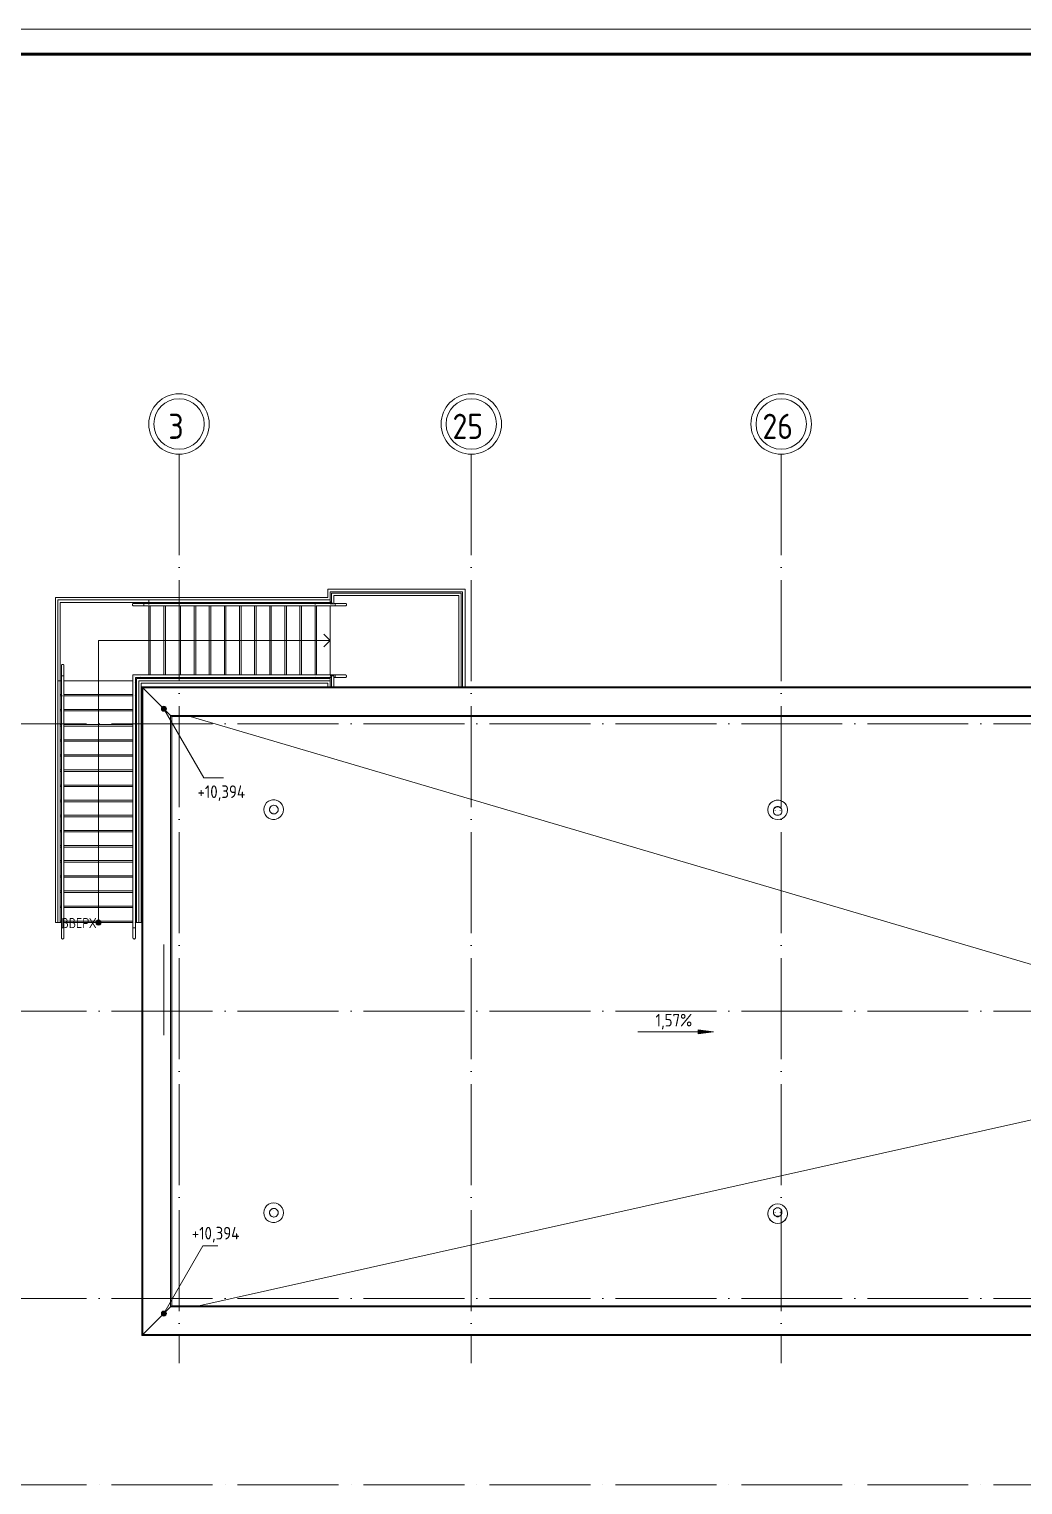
# Model space of a CAD drawing. Header units: millimetres. Extents: x -259793 to 503324, y -44556 to 93494.
# Drawn here: x 410380 to 430102, y 16011 to 44897 of the extents above; entities that cross this region are included whole.
import ezdxf

# ---------------------------------------------------------------- set-up
doc = ezdxf.new("R2010")
doc.units = ezdxf.units.MM
doc.linetypes.add('ADSK_Линия сетки', pattern=[25, 20, -2.5, 0, -2.5])
for name, color, linetype, lineweight in [('RC-Линии_связи-Адресные', 5, 'Continuous', 30), ('Крыша', 7, 'Continuous', 9), ('Лестницы', 252, 'Continuous', 9), ('Линии', 7, 'Continuous', 9), ('Оборудование', 8, 'Continuous', 18), ('Ограждение', 252, 'Continuous', 9), ('Оси', 252, 'Continuous', 9), ('Отметки', 7, 'Continuous', 9), ('ОФ_рамка', 8, 'Continuous', 60), ('Размеры', 7, 'Continuous', 9), ('Стрелки вверх', 7, 'Continuous', 18), ('Траектории лестницы', 7, 'Continuous', 18)]:
    doc.layers.add(name, color=color, linetype=linetype, lineweight=lineweight)
doc.styles.add('GOST Common', font='', dxfattribs={"width": 0.9, "height": 500})
doc.styles.add('GOST Common_1', font='', dxfattribs={"height": 250})
doc.styles.add('GOST Common_2', font='', dxfattribs={"width": 0.9, "height": 250})
doc.styles.get('GOST Common').set_extended_font_data('GOST type B')
doc.styles.get('GOST Common_1').set_extended_font_data('GOST type B')
doc.styles.get('GOST Common_2').set_extended_font_data('GOST type B')

# ---------------------------------------------------------------- blocks, each defined once
blk = doc.blocks.new('А0')
at = {"layer": 'ОФ_рамка', "color": 0, "linetype": 'Continuous', "lineweight": 5, "ltscale": 100}
blk.add_lwpolyline([(341068, -309617), (222168, -309617)], dxfattribs=at)
at = {"layer": 'ОФ_рамка', "color": 0, "linetype": 'Continuous', "ltscale": 100}
blk.add_lwpolyline([(340568, -310117), (224168, -310117)], dxfattribs=at)
blk = doc.blocks.new('Кровля Жив')
at = {"layer": 'Отметки', "true_color": 0x636466}
h = blk.add_hatch(color=251, dxfattribs=at)
edge = h.paths.add_edge_path()
edge.add_arc((-61638, 48038), 50, 0, 360)
h = blk.add_hatch(color=251, dxfattribs=at)
edge = h.paths.add_edge_path()
edge.add_arc((-61638, 36038), 50, 0, 360)
at = {"layer": 'Размеры', "true_color": 0x636466}
blk.add_hatch(color=251, dxfattribs=at).paths.add_polyline_path([(-50734, 41629), (-51034, 41668), (-51034, 41589)])
at = {"layer": 'Стрелки вверх', "true_color": 0x636466}
h = blk.add_hatch(color=251, dxfattribs=at)
edge = h.paths.add_edge_path()
edge.add_arc((-62938, 43795), 50, 0, 360)
blk.add_hatch(color=251, dxfattribs=at).paths.add_polyline_path([(-62938, 43745), (-62911, 43753), (-62893, 43774), (-62889, 43802), (-62900, 43828), (-62924, 43843), (-62952, 43843), (-62976, 43828), (-62988, 43802), (-62984, 43774), (-62965, 43753)])
at = {"layer": 'Крыша', "color": 251, "true_color": 0x636466}
for p, q in [((-38628, 41258), (-61115, 47884)), ((-60947, 36192), (-38631, 41170)), ((-60947, 36192), (-60947, 36192))]:
    blk.add_line(p, q, dxfattribs=at)
at = {"layer": 'Лестницы', "color": 251, "true_color": 0x636466}
for p, q in [((-58388, 50410), (-58388, 50245)), ((-55663, 50410), (-58388, 50410)), ((-58338, 50360), (-58338, 50200)), ((-55713, 50360), (-58338, 50360)), ((-55713, 48476), (-55713, 50360)), ((-55663, 48476), (-55663, 50410)), ((-63788, 50245), (-63788, 48618)), ((-61916, 50245), (-63788, 50245)), ((-61938, 50150), (-61938, 50130)), ((-61938, 50080), (-61938, 48710)), ((-61916, 50245), (-58388, 50245)), ((-61908, 50150), (-61908, 50130)), ((-61908, 50080), (-61908, 48710)), ((-61638, 50150), (-61638, 50130)), ((-61638, 50080), (-61638, 48710)), ((-61608, 50150), (-61608, 50130)), ((-61608, 50080), (-61608, 48710)), ((-61338, 50150), (-61338, 50130)), ((-61338, 50080), (-61338, 48710)), ((-61308, 50150), (-61308, 50130)), ((-61308, 50080), (-61308, 48710)), ((-61038, 50150), (-61038, 50130)), ((-61038, 50080), (-61038, 48710)), ((-61008, 50150), (-61008, 50130)), ((-61008, 50080), (-61008, 48710)), ((-60738, 50150), (-60738, 50130)), ((-60738, 50080), (-60738, 48710)), ((-60708, 50150), (-60708, 50130)), ((-60708, 50080), (-60708, 48710)), ((-60438, 50150), (-60438, 50130)), ((-60438, 50080), (-60438, 48710)), ((-60408, 50150), (-60408, 50130)), ((-60408, 50080), (-60408, 48710)), ((-60138, 50150), (-60138, 50130)), ((-60138, 50080), (-60138, 48710)), ((-60108, 50150), (-60108, 50130)), ((-60108, 50080), (-60108, 48710)), ((-59838, 50150), (-59838, 50130)), ((-59838, 50080), (-59838, 48710)), ((-59808, 50150), (-59808, 50130)), ((-59808, 50080), (-59808, 48710)), ((-59538, 50150), (-59538, 50130)), ((-59538, 50080), (-59538, 48710)), ((-59508, 50150), (-59508, 50130)), ((-59508, 50080), (-59508, 48710)), ((-59238, 50150), (-59238, 50130)), ((-59238, 50080), (-59238, 48710)), ((-59208, 50150), (-59208, 50130)), ((-59208, 50080), (-59208, 48710)), ((-58938, 50150), (-58938, 50130)), ((-58938, 50080), (-58938, 48710)), ((-58908, 50150), (-58908, 50130)), ((-58908, 50080), (-58908, 48710)), ((-58638, 50150), (-58638, 50130)), ((-58638, 50080), (-58638, 48710)), ((-58608, 50150), (-58608, 50130)), ((-58608, 50080), (-58608, 48710)), ((-58338, 50133), (-58338, 50130)), ((-58338, 50080), (-58338, 48710)), ((-63788, 43795), (-63788, 48618)), ((-63694, 48595), (-63674, 48595)), ((-63624, 48595), (-62253, 48595)), ((-62203, 48595), (-62183, 48595)), ((-62088, 48545), (-61916, 48545)), ((-62088, 43795), (-62088, 48545)), ((-61938, 48660), (-61938, 48640)), ((-61916, 48545), (-58388, 48545)), ((-61908, 48660), (-61908, 48640)), ((-61638, 48660), (-61638, 48640)), ((-61608, 48660), (-61608, 48640)), ((-61338, 48660), (-61338, 48640)), ((-61308, 48660), (-61308, 48640)), ((-61038, 48660), (-61038, 48640)), ((-61008, 48660), (-61008, 48640)), ((-60738, 48660), (-60738, 48640)), ((-60708, 48660), (-60708, 48640)), ((-60438, 48660), (-60438, 48640)), ((-60408, 48660), (-60408, 48640)), ((-60138, 48660), (-60138, 48640)), ((-60108, 48660), (-60108, 48640)), ((-59838, 48660), (-59838, 48640)), ((-59808, 48660), (-59808, 48640)), ((-59538, 48660), (-59538, 48640)), ((-59508, 48660), (-59508, 48640)), ((-59238, 48660), (-59238, 48640)), ((-59208, 48660), (-59208, 48640)), ((-58938, 48660), (-58938, 48640)), ((-58908, 48660), (-58908, 48640)), ((-58638, 48660), (-58638, 48640)), ((-58608, 48660), (-58608, 48640)), ((-58388, 48545), (-58388, 48476)), ((-58338, 48658), (-58338, 48640)), ((-58338, 48590), (-58338, 48476)), ((-63694, 48325), (-63674, 48325)), ((-63694, 48295), (-63674, 48295)), ((-63624, 48325), (-62253, 48325)), ((-63624, 48295), (-62253, 48295)), ((-62203, 48325), (-62183, 48325)), ((-62203, 48295), (-62183, 48295)), ((-63694, 48025), (-63674, 48025)), ((-63694, 47995), (-63674, 47995)), ((-63624, 48025), (-62253, 48025)), ((-63624, 47995), (-62253, 47995)), ((-62203, 48025), (-62183, 48025)), ((-62203, 47995), (-62183, 47995)), ((-63694, 47725), (-63674, 47725)), ((-63694, 47695), (-63674, 47695)), ((-63624, 47725), (-62253, 47725)), ((-63624, 47695), (-62253, 47695)), ((-62203, 47725), (-62183, 47725)), ((-62203, 47695), (-62183, 47695)), ((-63694, 47425), (-63674, 47425)), ((-63694, 47395), (-63674, 47395)), ((-63624, 47425), (-62253, 47425)), ((-63624, 47395), (-62253, 47395)), ((-62203, 47425), (-62183, 47425)), ((-62203, 47395), (-62183, 47395)), ((-63694, 47125), (-63674, 47125)), ((-63694, 47095), (-63674, 47095)), ((-63624, 47125), (-62253, 47125)), ((-63624, 47095), (-62253, 47095)), ((-62203, 47125), (-62183, 47125)), ((-62203, 47095), (-62183, 47095)), ((-63694, 46825), (-63674, 46825)), ((-63624, 46825), (-62253, 46825)), ((-62203, 46825), (-62183, 46825)), ((-63694, 46795), (-63674, 46795)), ((-63694, 46525), (-63674, 46525)), ((-63624, 46795), (-62253, 46795)), ((-63624, 46525), (-62253, 46525)), ((-62203, 46795), (-62183, 46795)), ((-62203, 46525), (-62183, 46525)), ((-63694, 46495), (-63674, 46495)), ((-63694, 46225), (-63674, 46225)), ((-63624, 46495), (-62253, 46495)), ((-63624, 46225), (-62253, 46225)), ((-62203, 46495), (-62183, 46495)), ((-62203, 46225), (-62183, 46225)), ((-63694, 46195), (-63674, 46195)), ((-63624, 46195), (-62253, 46195)), ((-62203, 46195), (-62183, 46195)), ((-63694, 45925), (-63674, 45925)), ((-63694, 45895), (-63674, 45895)), ((-63624, 45925), (-62253, 45925)), ((-63624, 45895), (-62253, 45895)), ((-62203, 45925), (-62183, 45925)), ((-62203, 45895), (-62183, 45895)), ((-63694, 45625), (-63674, 45625)), ((-63694, 45595), (-63674, 45595)), ((-63624, 45625), (-62253, 45625)), ((-63624, 45595), (-62253, 45595)), ((-62203, 45625), (-62183, 45625)), ((-62203, 45595), (-62183, 45595)), ((-63694, 45325), (-63674, 45325)), ((-63694, 45295), (-63674, 45295)), ((-63624, 45325), (-62253, 45325)), ((-63624, 45295), (-62253, 45295)), ((-62203, 45325), (-62183, 45325)), ((-62203, 45295), (-62183, 45295)), ((-63694, 45025), (-63674, 45025)), ((-63694, 44995), (-63674, 44995)), ((-63624, 45025), (-62253, 45025)), ((-63624, 44995), (-62253, 44995)), ((-62203, 45025), (-62183, 45025)), ((-62203, 44995), (-62183, 44995)), ((-63694, 44725), (-63674, 44725)), ((-63694, 44695), (-63674, 44695)), ((-63624, 44725), (-62253, 44725)), ((-63624, 44695), (-62253, 44695)), ((-62203, 44725), (-62183, 44725)), ((-62203, 44695), (-62183, 44695)), ((-63694, 44425), (-63674, 44425)), ((-63694, 44395), (-63674, 44395)), ((-63624, 44425), (-62253, 44425)), ((-63624, 44395), (-62253, 44395)), ((-62203, 44425), (-62183, 44425)), ((-62203, 44395), (-62183, 44395)), ((-63694, 44125), (-63674, 44125)), ((-63694, 44095), (-63674, 44095)), ((-63624, 44125), (-62253, 44125)), ((-63624, 44095), (-62253, 44095)), ((-62203, 44125), (-62183, 44125)), ((-62203, 44095), (-62183, 44095)), ((-63788, 43795), (-63744, 43795)), ((-63694, 43825), (-63674, 43825)), ((-63694, 43795), (-63674, 43795)), ((-63624, 43825), (-62253, 43825)), ((-63624, 43795), (-62253, 43795)), ((-62203, 43825), (-62183, 43825)), ((-62203, 43795), (-62183, 43795)), ((-62133, 43795), (-62088, 43795))]:
    blk.add_line(p, q, dxfattribs=at)
at = {"layer": 'Линии', "color": 251, "lineweight": 18, "true_color": 0x636466}
blk.add_line((-61638, 41563), (-61638, 43363), dxfattribs=at)
at = {"layer": 'Оборудование', "color": 251, "true_color": 0x636466}
for p, q in [((-59462, 46233), (-59462, 46233)), ((-59457, 46088), (-59458, 46088)), ((-59458, 45988), (-59457, 45988)), ((-59455, 46123), (-59457, 46123)), ((-59457, 45953), (-59455, 45953)), ((-49653, 46033), (-49653, 46033)), ((-49543, 46016), (-49543, 46009)), ((-49508, 46021), (-49508, 46016)), ((-49408, 46016), (-49408, 46021)), ((-49373, 46009), (-49373, 46016)), ((-49263, 46033), (-49263, 46033)), ((-59462, 45843), (-59462, 45843)), ((-59462, 38233), (-59462, 38233)), ((-59462, 37843), (-59462, 37843)), ((-59457, 38088), (-59458, 38088)), ((-59458, 37988), (-59457, 37988)), ((-59455, 38123), (-59457, 38123)), ((-59457, 37953), (-59455, 37953)), ((-49653, 38021), (-49653, 38021)), ((-49543, 38052), (-49543, 38044)), ((-49508, 38044), (-49508, 38037)), ((-49408, 38037), (-49408, 38044)), ((-49373, 38044), (-49373, 38052)), ((-49263, 38021), (-49263, 38021))]:
    blk.add_line(p, q, dxfattribs=at)
for centre, major_axis, ratio, start_param, end_param in [((-59462, 46038), (0, 195), 0.999876, 4.712389, 7.853982), ((-59462, 46038), (0, 195), 0.999876, 6.162355, 6.404016), ((-49458, 46033), (195, 0), 0.99858, 1.570796, 4.712389), ((-49458, 46033), (195, 0), 0.99858, 1.570796, 2.779101), ((-49458, 46033), (-195, 0), 0.99858, 1.570796, 4.712389), ((-49458, 46033), (195, 0), 0.99858, 0.362491, 1.570796), ((-59462, 46038), (0, 195), 0.999876, 1.570796, 4.712389), ((-59457, 46038), (0, 85), 0.999876, 6.108652, 7.853982), ((-59457, 46038), (0, 85), 0.999876, 1.570796, 3.316126), ((-59455, 46038), (0, 85), 0.999876, 4.712389, 7.853982), ((-59455, 46038), (0, 85), 0.999876, 1.570796, 4.712389), ((-49458, 46033), (195, 0), 0.99858, 3.020762, 3.262423), ((-49458, 46016), (85, 0), 0.99858, 1.570796, 3.316126), ((-49458, 46009), (85, 0), 0.99858, 1.570796, 4.712389), ((-49458, 46016), (85, 0), 0.99858, 6.108652, 7.853982), ((-49458, 46009), (-85, 0), 0.99858, 1.570796, 4.712389), ((-49458, 46033), (195, 0), 0.99858, 6.162355, 6.404016), ((-59462, 46038), (0, 195), 0.999876, 3.020762, 3.262423), ((-59462, 38038), (0, 195), 0.999876, 4.712389, 7.853982), ((-59462, 38038), (0, 195), 0.999876, 6.162355, 6.404016), ((-49458, 38021), (195, 0), 0.997525, 1.570796, 4.712389), ((-49458, 38052), (85, 0), 0.997525, 1.570796, 4.712389), ((-49458, 38021), (-195, 0), 0.997525, 1.570796, 4.712389), ((-49458, 38052), (85, 0), 0.997525, 4.712389, 7.853982), ((-59462, 38038), (0, 195), 0.999876, 1.570796, 4.712389), ((-59457, 38038), (0, 85), 0.999876, 6.108652, 7.853982), ((-59457, 38038), (0, 85), 0.999876, 1.570796, 3.316126), ((-59455, 38038), (0, 85), 0.999876, 4.712389, 7.853982), ((-59455, 38038), (0, 85), 0.999876, 1.570796, 4.712389), ((-59462, 38038), (0, 195), 0.999876, 3.020762, 3.262423), ((-49458, 38021), (-195, 0), 0.997525, 6.162355, 7.853982), ((-49458, 38044), (85, 0), 0.997525, 2.96706, 4.712389), ((-49458, 38021), (65, 0), 0.997525, 4.248223, 4.712389), ((-49458, 38044), (85, 0), 0.997525, 4.712389, 6.457718), ((-49458, 38021), (195, 0), 0.997525, 4.712389, 6.404016), ((-49458, 38021), (65, 0), 0.997525, 4.712389, 5.176555)]:
    blk.add_ellipse(centre, major_axis=major_axis, ratio=ratio, start_param=start_param, end_param=end_param, dxfattribs=at)
at = {"layer": 'Ограждение', "color": 251, "true_color": 0x636466}
for p, q in [((-58313, 50335), (-55738, 50335)), ((-58313, 50145), (-58313, 50335)), ((-58263, 50285), (-55788, 50285)), ((-58263, 50120), (-58263, 50285)), ((-55788, 50285), (-55788, 48476)), ((-55738, 50335), (-55738, 48476)), ((-63744, 50200), (-63744, 48595)), ((-61938, 50200), (-63744, 50200)), ((-63694, 50150), (-63694, 48595)), ((-61938, 50150), (-63694, 50150)), ((-61938, 50130), (-62038, 50130)), ((-62038, 50130), (-62038, 50080)), ((-62038, 50130), (-61938, 50130)), ((-62038, 50108), (-62038, 50103)), ((-62038, 50105), (-62038, 50108)), ((-62038, 50103), (-62038, 50105)), ((-62038, 50080), (-61938, 50080)), ((-62038, 50080), (-61938, 50080)), ((-61938, 50150), (-61938, 50200)), ((-58638, 50200), (-61938, 50200)), ((-58638, 50150), (-61938, 50150)), ((-61938, 50130), (-58638, 50130)), ((-61938, 50080), (-58638, 50080)), ((-58632, 50130), (-61932, 50130)), ((-61932, 50080), (-58632, 50080)), ((-58338, 50200), (-58638, 50200)), ((-58338, 50150), (-58638, 50150)), ((-58638, 50130), (-58283, 50130)), ((-58638, 50080), (-58238, 50080)), ((-58338, 50130), (-58632, 50130)), ((-58632, 50080), (-58338, 50080)), ((-58338, 50200), (-58338, 50150)), ((-58338, 50158), (-58313, 50158)), ((-58338, 50133), (-58338, 50150)), ((-58338, 50120), (-58313, 50145)), ((-58338, 50133), (-58288, 50133)), ((-58283, 50130), (-58338, 50130)), ((-58338, 50120), (-58263, 50120)), ((-58338, 50080), (-58238, 50080)), ((-58238, 50130), (-58263, 50130)), ((-58263, 50130), (-58238, 50130)), ((-58238, 50130), (-58238, 50080)), ((-58238, 50103), (-58238, 50108)), ((-58238, 50108), (-58238, 50105)), ((-58238, 50105), (-58238, 50103)), ((-63744, 48595), (-63694, 48595)), ((-63744, 48595), (-63744, 48295)), ((-63694, 48595), (-63744, 48595)), ((-63694, 48595), (-63694, 48295)), ((-63674, 48695), (-63674, 48595)), ((-63674, 48695), (-63624, 48695)), ((-63674, 48295), (-63674, 48695)), ((-63674, 48595), (-63674, 48301)), ((-63646, 48695), (-63651, 48695)), ((-63651, 48695), (-63649, 48695)), ((-63649, 48695), (-63646, 48695)), ((-63624, 48595), (-63624, 48695)), ((-63624, 48295), (-63624, 48695)), ((-63624, 48301), (-63624, 48595)), ((-62253, 48710), (-62253, 48585)), ((-62102, 48710), (-62253, 48710)), ((-62253, 48710), (-62103, 48710)), ((-62253, 48560), (-62253, 48710)), ((-62253, 48560), (-62253, 48301)), ((-62253, 48295), (-62253, 48560)), ((-62203, 48585), (-62203, 48660)), ((-62203, 48660), (-62102, 48660)), ((-62203, 48660), (-62103, 48660)), ((-62203, 48560), (-62203, 48660)), ((-62203, 48301), (-62203, 48560)), ((-62203, 48295), (-62203, 48560)), ((-62183, 48640), (-61883, 48640)), ((-62183, 48295), (-62183, 48640)), ((-62133, 48590), (-61883, 48590)), ((-62133, 48295), (-62133, 48590)), ((-62103, 48710), (-58638, 48710)), ((-62103, 48660), (-58638, 48660)), ((-61871, 48710), (-62097, 48710)), ((-62097, 48660), (-61871, 48660)), ((-61883, 48640), (-58638, 48640)), ((-61883, 48590), (-58638, 48590)), ((-58632, 48710), (-61871, 48710)), ((-61871, 48660), (-58632, 48660)), ((-58638, 48710), (-58238, 48710)), ((-58638, 48660), (-58313, 48660)), ((-58638, 48640), (-58338, 48640)), ((-58638, 48590), (-58338, 48590)), ((-58338, 48710), (-58632, 48710)), ((-58632, 48660), (-58338, 48660)), ((-58238, 48710), (-58338, 48710)), ((-58313, 48670), (-58338, 48695)), ((-58263, 48695), (-58338, 48695)), ((-58338, 48660), (-58313, 48660)), ((-58338, 48658), (-58338, 48660)), ((-58313, 48658), (-58338, 48658)), ((-58338, 48640), (-58338, 48590)), ((-58313, 48476), (-58313, 48670)), ((-58263, 48476), (-58263, 48695)), ((-58263, 48660), (-58238, 48660)), ((-58263, 48660), (-58238, 48660)), ((-58238, 48710), (-58238, 48660)), ((-58238, 48683), (-58238, 48688)), ((-58238, 48688), (-58238, 48685)), ((-58238, 48685), (-58238, 48683)), ((-63744, 48295), (-63744, 43795)), ((-63694, 48295), (-63694, 43795)), ((-63674, 48301), (-63674, 43801)), ((-63674, 43795), (-63674, 48295)), ((-63624, 43801), (-63624, 48301)), ((-63624, 43795), (-63624, 48295)), ((-62253, 48301), (-62253, 43801)), ((-62253, 43795), (-62253, 48295)), ((-62203, 43801), (-62203, 48301)), ((-62203, 43795), (-62203, 48295)), ((-62183, 43795), (-62183, 48295)), ((-62133, 43795), (-62133, 48295)), ((-62055, 48455), (-62076, 48476)), ((-7000, 48476), (-62076, 48476)), ((-62076, 48476), (-62055, 48455)), ((-62076, 48476), (-62076, 35600)), ((-61505, 47905), (-62055, 48455)), ((-7021, 48455), (-62055, 48455)), ((-62055, 48455), (-61505, 47905)), ((-62055, 48455), (-62055, 35621)), ((-61484, 47884), (-61505, 47905)), ((-7571, 47905), (-61505, 47905)), ((-61505, 47905), (-61484, 47884)), ((-61505, 47905), (-61505, 36171)), ((-7592, 47884), (-61484, 47884)), ((-61484, 47884), (-61484, 36192)), ((-63694, 43795), (-63744, 43795)), ((-63674, 43796), (-63674, 43695)), ((-63674, 43695), (-63674, 43795)), ((-63674, 43695), (-63624, 43695)), ((-63651, 43695), (-63646, 43695)), ((-63649, 43695), (-63651, 43695)), ((-63646, 43695), (-63649, 43695)), ((-63624, 43695), (-63624, 43796)), ((-63624, 43695), (-63624, 43795)), ((-62253, 43796), (-62253, 43695)), ((-62253, 43695), (-62253, 43795)), ((-62253, 43695), (-62203, 43695)), ((-62231, 43695), (-62226, 43695)), ((-62228, 43695), (-62231, 43695)), ((-62226, 43695), (-62228, 43695)), ((-62203, 43695), (-62203, 43796)), ((-62203, 43695), (-62203, 43795)), ((-62133, 43795), (-62183, 43795)), ((-62055, 35621), (-61505, 36171)), ((-61505, 36171), (-62055, 35621)), ((-61505, 36171), (-61484, 36192)), ((-61484, 36192), (-61505, 36171)), ((-61505, 36171), (-37755, 36171)), ((-61484, 36192), (-37734, 36192)), ((-62076, 35600), (-62055, 35621)), ((-62055, 35621), (-62076, 35600)), ((-62076, 35600), (-38326, 35600)), ((-62055, 35621), (-38305, 35621))]:
    blk.add_line(p, q, dxfattribs=at)
at = {"layer": 'Ограждение', "color": 251, "true_color": 0x636466, "flags": 128}
for points in [[(-62263, 50105), (-62263, 50106), (-62263, 50107), (-62263, 50108), (-62263, 50109), (-62263, 50110), (-62262, 50111), (-62262, 50112), (-62262, 50113), (-62262, 50114), (-62261, 50115), (-62261, 50116), (-62260, 50117), (-62260, 50118), (-62259, 50118), (-62259, 50119), (-62258, 50120), (-62258, 50121), (-62257, 50122), (-62256, 50122), (-62256, 50123), (-62255, 50124), (-62254, 50124), (-62253, 50125), (-62253, 50126), (-62252, 50126), (-62251, 50127), (-62250, 50127), (-62249, 50128), (-62248, 50128), (-62247, 50129), (-62246, 50129), (-62245, 50129), (-62244, 50129), (-62243, 50130), (-62242, 50130), (-62241, 50130), (-62240, 50130), (-62239, 50130), (-62238, 50130), (-62238, 50130)], [(-62238, 50080), (-62239, 50080), (-62240, 50080), (-62241, 50080), (-62242, 50081), (-62243, 50081), (-62244, 50081), (-62245, 50081), (-62246, 50081), (-62247, 50082), (-62248, 50082), (-62249, 50083), (-62250, 50083), (-62251, 50084), (-62251, 50084), (-62252, 50085), (-62253, 50085), (-62254, 50086), (-62255, 50086), (-62255, 50087), (-62256, 50088), (-62257, 50089), (-62257, 50089), (-62258, 50090), (-62259, 50091), (-62259, 50092), (-62260, 50093), (-62260, 50093), (-62261, 50094), (-62261, 50095), (-62262, 50096), (-62262, 50097), (-62262, 50098), (-62262, 50099), (-62263, 50100), (-62263, 50101), (-62263, 50102), (-62263, 50103), (-62263, 50104), (-62263, 50105), (-62263, 50105)], [(-62038, 50130), (-62046, 50130), (-62054, 50130), (-62062, 50130), (-62070, 50130), (-62078, 50130), (-62086, 50130), (-62093, 50130), (-62101, 50130), (-62109, 50130), (-62116, 50130), (-62123, 50130), (-62131, 50130), (-62138, 50130), (-62144, 50130), (-62151, 50130), (-62158, 50130), (-62164, 50130), (-62170, 50130), (-62176, 50130), (-62182, 50130), (-62187, 50130), (-62192, 50130), (-62197, 50130), (-62202, 50130), (-62207, 50130), (-62211, 50130), (-62215, 50130), (-62218, 50130), (-62222, 50130), (-62225, 50130), (-62227, 50130), (-62230, 50130), (-62232, 50130), (-62234, 50130), (-62235, 50130), (-62237, 50130), (-62237, 50130), (-62238, 50130), (-62238, 50130), (-62238, 50130)], [(-62238, 50130), (-62238, 50130), (-62238, 50130), (-62237, 50130), (-62236, 50130), (-62234, 50130), (-62232, 50130), (-62230, 50130), (-62228, 50130), (-62225, 50130), (-62222, 50130), (-62219, 50130), (-62216, 50130), (-62212, 50130), (-62208, 50130), (-62203, 50130), (-62199, 50130), (-62194, 50130), (-62189, 50130), (-62183, 50130), (-62178, 50130), (-62172, 50130), (-62166, 50130), (-62159, 50130), (-62153, 50130), (-62146, 50130), (-62139, 50130), (-62132, 50130), (-62125, 50130), (-62118, 50130), (-62111, 50130), (-62103, 50130), (-62096, 50130), (-62088, 50130), (-62080, 50130), (-62072, 50130), (-62064, 50130), (-62056, 50130), (-62048, 50130), (-62040, 50130), (-62038, 50130)], [(-62038, 50080), (-62046, 50080), (-62054, 50080), (-62062, 50080), (-62070, 50080), (-62078, 50080), (-62086, 50080), (-62093, 50080), (-62101, 50080), (-62109, 50080), (-62116, 50080), (-62123, 50080), (-62131, 50080), (-62138, 50080), (-62144, 50080), (-62151, 50080), (-62158, 50080), (-62164, 50080), (-62170, 50080), (-62176, 50080), (-62182, 50080), (-62187, 50080), (-62192, 50080), (-62197, 50080), (-62202, 50080), (-62207, 50080), (-62211, 50080), (-62215, 50080), (-62218, 50080), (-62222, 50080), (-62225, 50080), (-62227, 50080), (-62230, 50080), (-62232, 50080), (-62234, 50080), (-62235, 50080), (-62237, 50080), (-62237, 50080), (-62238, 50080), (-62238, 50080), (-62238, 50080)], [(-62238, 50080), (-62238, 50080), (-62238, 50080), (-62237, 50080), (-62236, 50080), (-62234, 50080), (-62232, 50080), (-62230, 50080), (-62228, 50080), (-62225, 50080), (-62222, 50080), (-62219, 50080), (-62216, 50080), (-62212, 50080), (-62208, 50080), (-62203, 50080), (-62199, 50080), (-62194, 50080), (-62189, 50080), (-62183, 50080), (-62178, 50080), (-62172, 50080), (-62166, 50080), (-62159, 50080), (-62153, 50080), (-62146, 50080), (-62139, 50080), (-62132, 50080), (-62125, 50080), (-62118, 50080), (-62111, 50080), (-62103, 50080), (-62096, 50080), (-62088, 50080), (-62080, 50080), (-62072, 50080), (-62064, 50080), (-62056, 50080), (-62048, 50080), (-62040, 50080), (-62038, 50080)], [(-58238, 50130), (-58230, 50130), (-58222, 50130), (-58214, 50130), (-58206, 50130), (-58198, 50130), (-58191, 50130), (-58183, 50130), (-58175, 50130), (-58168, 50130), (-58160, 50130), (-58153, 50130), (-58146, 50130), (-58139, 50130), (-58132, 50130), (-58125, 50130), (-58119, 50130), (-58112, 50130), (-58106, 50130), (-58100, 50130), (-58095, 50130), (-58089, 50130), (-58084, 50130), (-58079, 50130), (-58074, 50130), (-58070, 50130), (-58066, 50130), (-58062, 50130), (-58058, 50130), (-58055, 50130), (-58052, 50130), (-58049, 50130), (-58047, 50130), (-58044, 50130), (-58043, 50130), (-58041, 50130), (-58040, 50130), (-58039, 50130), (-58038, 50130), (-58038, 50130), (-58038, 50130)], [(-58038, 50130), (-58038, 50130), (-58039, 50130), (-58040, 50130), (-58041, 50130), (-58042, 50130), (-58044, 50130), (-58046, 50130), (-58048, 50130), (-58051, 50130), (-58054, 50130), (-58057, 50130), (-58061, 50130), (-58065, 50130), (-58069, 50130), (-58073, 50130), (-58078, 50130), (-58083, 50130), (-58088, 50130), (-58093, 50130), (-58099, 50130), (-58105, 50130), (-58111, 50130), (-58117, 50130), (-58124, 50130), (-58130, 50130), (-58137, 50130), (-58144, 50130), (-58151, 50130), (-58158, 50130), (-58166, 50130), (-58173, 50130), (-58181, 50130), (-58189, 50130), (-58196, 50130), (-58204, 50130), (-58212, 50130), (-58220, 50130), (-58228, 50130), (-58236, 50130), (-58238, 50130)], [(-58238, 50080), (-58230, 50080), (-58222, 50080), (-58214, 50080), (-58206, 50080), (-58198, 50080), (-58191, 50080), (-58183, 50080), (-58175, 50080), (-58168, 50080), (-58160, 50080), (-58153, 50080), (-58146, 50080), (-58139, 50080), (-58132, 50080), (-58125, 50080), (-58119, 50080), (-58112, 50080), (-58106, 50080), (-58100, 50080), (-58095, 50080), (-58089, 50080), (-58084, 50080), (-58079, 50080), (-58074, 50080), (-58070, 50080), (-58066, 50080), (-58062, 50080), (-58058, 50080), (-58055, 50080), (-58052, 50080), (-58049, 50080), (-58047, 50080), (-58044, 50080), (-58043, 50080), (-58041, 50080), (-58040, 50080), (-58039, 50080), (-58038, 50080), (-58038, 50080), (-58038, 50080)], [(-58038, 50080), (-58038, 50080), (-58039, 50080), (-58040, 50080), (-58041, 50080), (-58042, 50080), (-58044, 50080), (-58046, 50080), (-58048, 50080), (-58051, 50080), (-58054, 50080), (-58057, 50080), (-58061, 50080), (-58065, 50080), (-58069, 50080), (-58073, 50080), (-58078, 50080), (-58083, 50080), (-58088, 50080), (-58093, 50080), (-58099, 50080), (-58105, 50080), (-58111, 50080), (-58117, 50080), (-58124, 50080), (-58130, 50080), (-58137, 50080), (-58144, 50080), (-58151, 50080), (-58158, 50080), (-58166, 50080), (-58173, 50080), (-58181, 50080), (-58189, 50080), (-58196, 50080), (-58204, 50080), (-58212, 50080), (-58220, 50080), (-58228, 50080), (-58236, 50080), (-58238, 50080)], [(-58038, 50130), (-58037, 50130), (-58036, 50130), (-58035, 50130), (-58034, 50130), (-58033, 50130), (-58032, 50129), (-58031, 50129), (-58030, 50129), (-58029, 50129), (-58028, 50128), (-58028, 50128), (-58027, 50127), (-58026, 50127), (-58025, 50126), (-58024, 50126), (-58023, 50125), (-58022, 50125), (-58022, 50124), (-58021, 50123), (-58020, 50123), (-58020, 50122), (-58019, 50121), (-58018, 50120), (-58018, 50120), (-58017, 50119), (-58017, 50118), (-58016, 50117), (-58016, 50116), (-58015, 50115), (-58015, 50114), (-58015, 50113), (-58014, 50112), (-58014, 50111), (-58014, 50110), (-58014, 50109), (-58013, 50108), (-58013, 50107), (-58013, 50106), (-58013, 50105), (-58013, 50105)], [(-58013, 50105), (-58013, 50104), (-58013, 50103), (-58013, 50102), (-58014, 50101), (-58014, 50100), (-58014, 50099), (-58014, 50098), (-58014, 50097), (-58015, 50096), (-58015, 50095), (-58016, 50095), (-58016, 50094), (-58017, 50093), (-58017, 50092), (-58018, 50091), (-58018, 50090), (-58019, 50089), (-58019, 50089), (-58020, 50088), (-58021, 50087), (-58022, 50087), (-58022, 50086), (-58023, 50085), (-58024, 50085), (-58025, 50084), (-58026, 50084), (-58026, 50083), (-58027, 50083), (-58028, 50082), (-58029, 50082), (-58030, 50082), (-58031, 50081), (-58032, 50081), (-58033, 50081), (-58034, 50081), (-58035, 50080), (-58036, 50080), (-58037, 50080), (-58038, 50080), (-58038, 50080)], [(-63674, 48895), (-63674, 48896), (-63674, 48897), (-63673, 48898), (-63673, 48899), (-63673, 48900), (-63673, 48901), (-63673, 48902), (-63672, 48903), (-63672, 48904), (-63672, 48905), (-63671, 48906), (-63671, 48907), (-63670, 48908), (-63670, 48908), (-63669, 48909), (-63669, 48910), (-63668, 48911), (-63667, 48912), (-63667, 48912), (-63666, 48913), (-63665, 48914), (-63665, 48914), (-63664, 48915), (-63663, 48916), (-63662, 48916), (-63661, 48917), (-63660, 48917), (-63660, 48918), (-63659, 48918), (-63658, 48919), (-63657, 48919), (-63656, 48919), (-63655, 48919), (-63654, 48920), (-63653, 48920), (-63652, 48920), (-63651, 48920), (-63650, 48920), (-63649, 48920), (-63649, 48920)], [(-63674, 48695), (-63674, 48703), (-63674, 48711), (-63674, 48719), (-63674, 48727), (-63674, 48735), (-63674, 48743), (-63674, 48750), (-63674, 48758), (-63674, 48766), (-63674, 48773), (-63674, 48780), (-63674, 48788), (-63674, 48795), (-63674, 48801), (-63674, 48808), (-63674, 48815), (-63674, 48821), (-63674, 48827), (-63674, 48833), (-63674, 48839), (-63674, 48844), (-63674, 48849), (-63674, 48854), (-63674, 48859), (-63674, 48864), (-63674, 48868), (-63674, 48872), (-63674, 48875), (-63674, 48879), (-63674, 48882), (-63674, 48884), (-63674, 48887), (-63674, 48889), (-63674, 48891), (-63674, 48892), (-63674, 48894), (-63674, 48894), (-63674, 48895), (-63674, 48895), (-63674, 48895)], [(-63674, 48895), (-63674, 48895), (-63674, 48895), (-63674, 48894), (-63674, 48893), (-63674, 48891), (-63674, 48889), (-63674, 48887), (-63674, 48885), (-63674, 48882), (-63674, 48879), (-63674, 48876), (-63674, 48873), (-63674, 48869), (-63674, 48865), (-63674, 48860), (-63674, 48856), (-63674, 48851), (-63674, 48846), (-63674, 48840), (-63674, 48835), (-63674, 48829), (-63674, 48823), (-63674, 48816), (-63674, 48810), (-63674, 48803), (-63674, 48796), (-63674, 48789), (-63674, 48782), (-63674, 48775), (-63674, 48768), (-63674, 48760), (-63674, 48753), (-63674, 48745), (-63674, 48737), (-63674, 48729), (-63674, 48721), (-63674, 48713), (-63674, 48705), (-63674, 48697), (-63674, 48695)], [(-63649, 48920), (-63648, 48920), (-63647, 48920), (-63646, 48920), (-63645, 48920), (-63644, 48920), (-63643, 48919), (-63642, 48919), (-63641, 48919), (-63640, 48919), (-63639, 48918), (-63638, 48918), (-63637, 48917), (-63636, 48917), (-63635, 48916), (-63634, 48916), (-63634, 48915), (-63633, 48915), (-63632, 48914), (-63631, 48913), (-63631, 48913), (-63630, 48912), (-63629, 48911), (-63629, 48910), (-63628, 48910), (-63628, 48909), (-63627, 48908), (-63627, 48907), (-63626, 48906), (-63626, 48905), (-63625, 48904), (-63625, 48903), (-63625, 48902), (-63624, 48901), (-63624, 48900), (-63624, 48899), (-63624, 48898), (-63624, 48897), (-63624, 48896), (-63624, 48895), (-63624, 48895)], [(-63624, 48695), (-63624, 48703), (-63624, 48711), (-63624, 48719), (-63624, 48727), (-63624, 48735), (-63624, 48743), (-63624, 48750), (-63624, 48758), (-63624, 48766), (-63624, 48773), (-63624, 48780), (-63624, 48788), (-63624, 48795), (-63624, 48801), (-63624, 48808), (-63624, 48815), (-63624, 48821), (-63624, 48827), (-63624, 48833), (-63624, 48839), (-63624, 48844), (-63624, 48849), (-63624, 48854), (-63624, 48859), (-63624, 48864), (-63624, 48868), (-63624, 48872), (-63624, 48875), (-63624, 48879), (-63624, 48882), (-63624, 48884), (-63624, 48887), (-63624, 48889), (-63624, 48891), (-63624, 48892), (-63624, 48894), (-63624, 48894), (-63624, 48895), (-63624, 48895), (-63624, 48895)], [(-63624, 48895), (-63624, 48895), (-63624, 48895), (-63624, 48894), (-63624, 48893), (-63624, 48891), (-63624, 48889), (-63624, 48887), (-63624, 48885), (-63624, 48882), (-63624, 48879), (-63624, 48876), (-63624, 48873), (-63624, 48869), (-63624, 48865), (-63624, 48860), (-63624, 48856), (-63624, 48851), (-63624, 48846), (-63624, 48840), (-63624, 48835), (-63624, 48829), (-63624, 48823), (-63624, 48816), (-63624, 48810), (-63624, 48803), (-63624, 48796), (-63624, 48789), (-63624, 48782), (-63624, 48775), (-63624, 48768), (-63624, 48760), (-63624, 48753), (-63624, 48745), (-63624, 48737), (-63624, 48729), (-63624, 48721), (-63624, 48713), (-63624, 48705), (-63624, 48697), (-63624, 48695)], [(-58238, 48710), (-58230, 48710), (-58222, 48710), (-58214, 48710), (-58206, 48710), (-58198, 48710), (-58191, 48710), (-58183, 48710), (-58175, 48710), (-58168, 48710), (-58160, 48710), (-58153, 48710), (-58146, 48710), (-58139, 48710), (-58132, 48710), (-58125, 48710), (-58119, 48710), (-58112, 48710), (-58106, 48710), (-58100, 48710), (-58095, 48710), (-58089, 48710), (-58084, 48710), (-58079, 48710), (-58074, 48710), (-58070, 48710), (-58066, 48710), (-58062, 48710), (-58058, 48710), (-58055, 48710), (-58052, 48710), (-58049, 48710), (-58047, 48710), (-58044, 48710), (-58043, 48710), (-58041, 48710), (-58040, 48710), (-58039, 48710), (-58038, 48710), (-58038, 48710), (-58038, 48710)], [(-58038, 48710), (-58038, 48710), (-58039, 48710), (-58040, 48710), (-58041, 48710), (-58042, 48710), (-58044, 48710), (-58046, 48710), (-58048, 48710), (-58051, 48710), (-58054, 48710), (-58057, 48710), (-58061, 48710), (-58065, 48710), (-58069, 48710), (-58073, 48710), (-58078, 48710), (-58083, 48710), (-58088, 48710), (-58093, 48710), (-58099, 48710), (-58105, 48710), (-58111, 48710), (-58117, 48710), (-58124, 48710), (-58130, 48710), (-58137, 48710), (-58144, 48710), (-58151, 48710), (-58158, 48710), (-58166, 48710), (-58173, 48710), (-58181, 48710), (-58189, 48710), (-58196, 48710), (-58204, 48710), (-58212, 48710), (-58220, 48710), (-58228, 48710), (-58236, 48710), (-58238, 48710)], [(-58238, 48660), (-58230, 48660), (-58222, 48660), (-58214, 48660), (-58206, 48660), (-58198, 48660), (-58191, 48660), (-58183, 48660), (-58175, 48660), (-58168, 48660), (-58160, 48660), (-58153, 48660), (-58146, 48660), (-58139, 48660), (-58132, 48660), (-58125, 48660), (-58119, 48660), (-58112, 48660), (-58106, 48660), (-58100, 48660), (-58095, 48660), (-58089, 48660), (-58084, 48660), (-58079, 48660), (-58074, 48660), (-58070, 48660), (-58066, 48660), (-58062, 48660), (-58058, 48660), (-58055, 48660), (-58052, 48660), (-58049, 48660), (-58047, 48660), (-58044, 48660), (-58043, 48660), (-58041, 48660), (-58040, 48660), (-58039, 48660), (-58038, 48660), (-58038, 48660), (-58038, 48660)], [(-58038, 48660), (-58038, 48660), (-58039, 48660), (-58040, 48660), (-58041, 48660), (-58042, 48660), (-58044, 48660), (-58046, 48660), (-58048, 48660), (-58051, 48660), (-58054, 48660), (-58057, 48660), (-58061, 48660), (-58065, 48660), (-58069, 48660), (-58073, 48660), (-58078, 48660), (-58083, 48660), (-58088, 48660), (-58093, 48660), (-58099, 48660), (-58105, 48660), (-58111, 48660), (-58117, 48660), (-58124, 48660), (-58130, 48660), (-58137, 48660), (-58144, 48660), (-58151, 48660), (-58158, 48660), (-58166, 48660), (-58173, 48660), (-58181, 48660), (-58189, 48660), (-58196, 48660), (-58204, 48660), (-58212, 48660), (-58220, 48660), (-58228, 48660), (-58236, 48660), (-58238, 48660)], [(-58038, 48710), (-58037, 48710), (-58036, 48710), (-58035, 48710), (-58034, 48710), (-58033, 48710), (-58032, 48709), (-58031, 48709), (-58030, 48709), (-58029, 48709), (-58028, 48708), (-58028, 48708), (-58027, 48707), (-58026, 48707), (-58025, 48706), (-58024, 48706), (-58023, 48705), (-58022, 48705), (-58022, 48704), (-58021, 48703), (-58020, 48703), (-58020, 48702), (-58019, 48701), (-58018, 48700), (-58018, 48700), (-58017, 48699), (-58017, 48698), (-58016, 48697), (-58016, 48696), (-58015, 48695), (-58015, 48694), (-58015, 48693), (-58014, 48692), (-58014, 48691), (-58014, 48690), (-58014, 48689), (-58013, 48688), (-58013, 48687), (-58013, 48686), (-58013, 48685), (-58013, 48685)], [(-58013, 48685), (-58013, 48684), (-58013, 48683), (-58013, 48682), (-58014, 48681), (-58014, 48680), (-58014, 48679), (-58014, 48678), (-58014, 48677), (-58015, 48676), (-58015, 48675), (-58016, 48675), (-58016, 48674), (-58017, 48673), (-58017, 48672), (-58018, 48671), (-58018, 48670), (-58019, 48669), (-58019, 48669), (-58020, 48668), (-58021, 48667), (-58022, 48667), (-58022, 48666), (-58023, 48665), (-58024, 48665), (-58025, 48664), (-58026, 48664), (-58026, 48663), (-58027, 48663), (-58028, 48662), (-58029, 48662), (-58030, 48662), (-58031, 48661), (-58032, 48661), (-58033, 48661), (-58034, 48661), (-58035, 48660), (-58036, 48660), (-58037, 48660), (-58038, 48660), (-58038, 48660)], [(-63674, 43695), (-63674, 43687), (-63674, 43679), (-63674, 43671), (-63674, 43663), (-63674, 43655), (-63674, 43648), (-63674, 43640), (-63674, 43632), (-63674, 43625), (-63674, 43617), (-63674, 43610), (-63674, 43603), (-63674, 43596), (-63674, 43589), (-63674, 43582), (-63674, 43576), (-63674, 43569), (-63674, 43563), (-63674, 43557), (-63674, 43552), (-63674, 43546), (-63674, 43541), (-63674, 43536), (-63674, 43531), (-63674, 43527), (-63674, 43523), (-63674, 43519), (-63674, 43515), (-63674, 43512), (-63674, 43509), (-63674, 43506), (-63674, 43504), (-63674, 43501), (-63674, 43500), (-63674, 43498), (-63674, 43497), (-63674, 43496), (-63674, 43495), (-63674, 43495), (-63674, 43495)], [(-63674, 43495), (-63674, 43495), (-63674, 43496), (-63674, 43497), (-63674, 43498), (-63674, 43499), (-63674, 43501), (-63674, 43503), (-63674, 43505), (-63674, 43508), (-63674, 43511), (-63674, 43514), (-63674, 43518), (-63674, 43522), (-63674, 43526), (-63674, 43530), (-63674, 43535), (-63674, 43540), (-63674, 43545), (-63674, 43550), (-63674, 43556), (-63674, 43562), (-63674, 43568), (-63674, 43574), (-63674, 43581), (-63674, 43587), (-63674, 43594), (-63674, 43601), (-63674, 43608), (-63674, 43615), (-63674, 43623), (-63674, 43630), (-63674, 43638), (-63674, 43646), (-63674, 43653), (-63674, 43661), (-63674, 43669), (-63674, 43677), (-63674, 43685), (-63674, 43693), (-63674, 43695)], [(-63624, 43695), (-63624, 43687), (-63624, 43679), (-63624, 43671), (-63624, 43663), (-63624, 43655), (-63624, 43648), (-63624, 43640), (-63624, 43632), (-63624, 43625), (-63624, 43617), (-63624, 43610), (-63624, 43603), (-63624, 43596), (-63624, 43589), (-63624, 43582), (-63624, 43576), (-63624, 43569), (-63624, 43563), (-63624, 43557), (-63624, 43552), (-63624, 43546), (-63624, 43541), (-63624, 43536), (-63624, 43531), (-63624, 43527), (-63624, 43523), (-63624, 43519), (-63624, 43515), (-63624, 43512), (-63624, 43509), (-63624, 43506), (-63624, 43504), (-63624, 43501), (-63624, 43500), (-63624, 43498), (-63624, 43497), (-63624, 43496), (-63624, 43495), (-63624, 43495), (-63624, 43495)], [(-63624, 43495), (-63624, 43495), (-63624, 43496), (-63624, 43497), (-63624, 43498), (-63624, 43499), (-63624, 43501), (-63624, 43503), (-63624, 43505), (-63624, 43508), (-63624, 43511), (-63624, 43514), (-63624, 43518), (-63624, 43522), (-63624, 43526), (-63624, 43530), (-63624, 43535), (-63624, 43540), (-63624, 43545), (-63624, 43550), (-63624, 43556), (-63624, 43562), (-63624, 43568), (-63624, 43574), (-63624, 43581), (-63624, 43587), (-63624, 43594), (-63624, 43601), (-63624, 43608), (-63624, 43615), (-63624, 43623), (-63624, 43630), (-63624, 43638), (-63624, 43646), (-63624, 43653), (-63624, 43661), (-63624, 43669), (-63624, 43677), (-63624, 43685), (-63624, 43693), (-63624, 43695)], [(-62253, 43695), (-62253, 43687), (-62253, 43679), (-62253, 43671), (-62253, 43663), (-62253, 43655), (-62253, 43648), (-62253, 43640), (-62253, 43632), (-62253, 43625), (-62253, 43617), (-62253, 43610), (-62253, 43603), (-62253, 43596), (-62253, 43589), (-62253, 43582), (-62253, 43576), (-62253, 43569), (-62253, 43563), (-62253, 43557), (-62253, 43552), (-62253, 43546), (-62253, 43541), (-62253, 43536), (-62253, 43531), (-62253, 43527), (-62253, 43523), (-62253, 43519), (-62253, 43515), (-62253, 43512), (-62253, 43509), (-62253, 43506), (-62253, 43504), (-62253, 43501), (-62253, 43500), (-62253, 43498), (-62253, 43497), (-62253, 43496), (-62253, 43495), (-62253, 43495), (-62253, 43495)], [(-62253, 43495), (-62253, 43495), (-62253, 43496), (-62253, 43497), (-62253, 43498), (-62253, 43499), (-62253, 43501), (-62253, 43503), (-62253, 43505), (-62253, 43508), (-62253, 43511), (-62253, 43514), (-62253, 43518), (-62253, 43522), (-62253, 43526), (-62253, 43530), (-62253, 43535), (-62253, 43540), (-62253, 43545), (-62253, 43550), (-62253, 43556), (-62253, 43562), (-62253, 43568), (-62253, 43574), (-62253, 43581), (-62253, 43587), (-62253, 43594), (-62253, 43601), (-62253, 43608), (-62253, 43615), (-62253, 43623), (-62253, 43630), (-62253, 43638), (-62253, 43646), (-62253, 43653), (-62253, 43661), (-62253, 43669), (-62253, 43677), (-62253, 43685), (-62253, 43693), (-62253, 43695)], [(-62203, 43695), (-62203, 43687), (-62203, 43679), (-62203, 43671), (-62203, 43663), (-62203, 43655), (-62203, 43648), (-62203, 43640), (-62203, 43632), (-62203, 43625), (-62203, 43617), (-62203, 43610), (-62203, 43603), (-62203, 43596), (-62203, 43589), (-62203, 43582), (-62203, 43576), (-62203, 43569), (-62203, 43563), (-62203, 43557), (-62203, 43552), (-62203, 43546), (-62203, 43541), (-62203, 43536), (-62203, 43531), (-62203, 43527), (-62203, 43523), (-62203, 43519), (-62203, 43515), (-62203, 43512), (-62203, 43509), (-62203, 43506), (-62203, 43504), (-62203, 43501), (-62203, 43500), (-62203, 43498), (-62203, 43497), (-62203, 43496), (-62203, 43495), (-62203, 43495), (-62203, 43495)], [(-62203, 43495), (-62203, 43495), (-62203, 43496), (-62203, 43497), (-62203, 43498), (-62203, 43499), (-62203, 43501), (-62203, 43503), (-62203, 43505), (-62203, 43508), (-62203, 43511), (-62203, 43514), (-62203, 43518), (-62203, 43522), (-62203, 43526), (-62203, 43530), (-62203, 43535), (-62203, 43540), (-62203, 43545), (-62203, 43550), (-62203, 43556), (-62203, 43562), (-62203, 43568), (-62203, 43574), (-62203, 43581), (-62203, 43587), (-62203, 43594), (-62203, 43601), (-62203, 43608), (-62203, 43615), (-62203, 43623), (-62203, 43630), (-62203, 43638), (-62203, 43646), (-62203, 43653), (-62203, 43661), (-62203, 43669), (-62203, 43677), (-62203, 43685), (-62203, 43693), (-62203, 43695)], [(-63649, 43470), (-63650, 43470), (-63651, 43470), (-63652, 43470), (-63653, 43471), (-63654, 43471), (-63655, 43471), (-63656, 43471), (-63656, 43471), (-63657, 43472), (-63658, 43472), (-63659, 43473), (-63660, 43473), (-63661, 43474), (-63662, 43474), (-63663, 43475), (-63664, 43475), (-63664, 43476), (-63665, 43476), (-63666, 43477), (-63667, 43478), (-63667, 43479), (-63668, 43479), (-63669, 43480), (-63669, 43481), (-63670, 43482), (-63670, 43483), (-63671, 43483), (-63671, 43484), (-63672, 43485), (-63672, 43486), (-63672, 43487), (-63673, 43488), (-63673, 43489), (-63673, 43490), (-63673, 43491), (-63673, 43492), (-63674, 43493), (-63674, 43494), (-63674, 43495), (-63674, 43495)], [(-63624, 43495), (-63624, 43494), (-63624, 43493), (-63624, 43492), (-63624, 43491), (-63624, 43490), (-63624, 43489), (-63625, 43488), (-63625, 43487), (-63625, 43486), (-63626, 43485), (-63626, 43485), (-63626, 43484), (-63627, 43483), (-63627, 43482), (-63628, 43481), (-63629, 43480), (-63629, 43479), (-63630, 43479), (-63630, 43478), (-63631, 43477), (-63632, 43477), (-63633, 43476), (-63633, 43475), (-63634, 43475), (-63635, 43474), (-63636, 43474), (-63637, 43473), (-63638, 43473), (-63639, 43472), (-63640, 43472), (-63640, 43472), (-63641, 43471), (-63642, 43471), (-63643, 43471), (-63644, 43471), (-63645, 43470), (-63646, 43470), (-63647, 43470), (-63648, 43470), (-63649, 43470)], [(-62228, 43470), (-62229, 43470), (-62230, 43470), (-62231, 43470), (-62232, 43471), (-62233, 43471), (-62234, 43471), (-62235, 43471), (-62236, 43471), (-62237, 43472), (-62238, 43472), (-62239, 43473), (-62240, 43473), (-62241, 43474), (-62241, 43474), (-62242, 43475), (-62243, 43475), (-62244, 43476), (-62245, 43476), (-62245, 43477), (-62246, 43478), (-62247, 43479), (-62247, 43479), (-62248, 43480), (-62249, 43481), (-62249, 43482), (-62250, 43483), (-62250, 43483), (-62251, 43484), (-62251, 43485), (-62252, 43486), (-62252, 43487), (-62252, 43488), (-62252, 43489), (-62253, 43490), (-62253, 43491), (-62253, 43492), (-62253, 43493), (-62253, 43494), (-62253, 43495), (-62253, 43495)], [(-62203, 43495), (-62203, 43494), (-62203, 43493), (-62203, 43492), (-62204, 43491), (-62204, 43490), (-62204, 43489), (-62204, 43488), (-62204, 43487), (-62205, 43486), (-62205, 43485), (-62206, 43485), (-62206, 43484), (-62207, 43483), (-62207, 43482), (-62208, 43481), (-62208, 43480), (-62209, 43479), (-62209, 43479), (-62210, 43478), (-62211, 43477), (-62212, 43477), (-62212, 43476), (-62213, 43475), (-62214, 43475), (-62215, 43474), (-62216, 43474), (-62216, 43473), (-62217, 43473), (-62218, 43472), (-62219, 43472), (-62220, 43472), (-62221, 43471), (-62222, 43471), (-62223, 43471), (-62224, 43471), (-62225, 43470), (-62226, 43470), (-62227, 43470), (-62228, 43470), (-62228, 43470)]]:
    blk.add_lwpolyline(points, dxfattribs=at)
at = {"layer": 'Ограждение', "color": 251, "true_color": 0x636466}
for points in [[(-61938, 50103), (-61938, 50104), (-61938, 50105), (-61938, 50107), (-61938, 50107)], [(-58638, 50103), (-58638, 50104), (-58638, 50105), (-58638, 50107), (-58638, 50107)], [(-62226, 48560), (-62227, 48560), (-62228, 48560), (-62230, 48560), (-62231, 48560)], [(-62103, 48687), (-62103, 48687), (-62103, 48685), (-62103, 48684), (-62103, 48683)], [(-58638, 48683), (-58638, 48684), (-58638, 48685), (-58638, 48687), (-58638, 48687)], [(-63651, 48295), (-63650, 48295), (-63649, 48295), (-63647, 48295), (-63647, 48295)], [(-62226, 48295), (-62227, 48295), (-62228, 48295), (-62230, 48295), (-62230, 48295)], [(-63651, 43795), (-63650, 43795), (-63649, 43795), (-63647, 43795), (-63647, 43795)], [(-62230, 43795), (-62230, 43795), (-62228, 43795), (-62227, 43795), (-62226, 43795)]]:
    blk.add_open_spline(points, degree=3, dxfattribs=at)
blk.add_open_spline([(-62226, 48683), (-62226, 48683), (-62227, 48684), (-62228, 48685), (-62230, 48687), (-62230, 48687), (-62231, 48688)], degree=3, knots=[0.4701827, 0.4701827, 0.4701827, 0.4701827, 0.47916667, 0.5, 0.52083333, 0.5298173, 0.5298173, 0.5298173, 0.5298173], dxfattribs=at)
at = {"layer": 'Оси', "color": 251, "linetype": 'ADSK_Линия сетки', "ltscale": 100, "true_color": 0x636466}
for p, q in [((-61338, 53089), (-61338, 35053)), ((-55538, 53089), (-55538, 35053)), ((-49388, 53089), (-49388, 35053)), ((-3173, 47738), (-75410, 47738)), ((-3173, 42038), (-75410, 42038)), ((-3173, 36338), (-75410, 36338)), ((-3173, 32638), (-75410, 32638))]:
    blk.add_line(p, q, dxfattribs=at)
at = {"layer": 'Оси', "color": 251, "lineweight": 20, "true_color": 0x636466}
for centre, radius, start, end in [((-61338, 53689), 600, 0, 180), ((-61338, 53689), 500, 0, 180), ((-55538, 53689), 600, 0, 180), ((-55538, 53689), 500, 0, 180), ((-49388, 53689), 600, 0, 180), ((-49388, 53689), 500, 0, 180), ((-61338, 53689), 600, 180, 0), ((-61338, 53689), 500, 180, 0), ((-55538, 53689), 600, 180, 0), ((-55538, 53689), 500, 180, 0), ((-49388, 53689), 600, 180, 0), ((-49388, 53689), 500, 180, 0)]:
    blk.add_arc(centre, radius, start, end, dxfattribs=at)
at = {"layer": 'Отметки', "color": 251, "lineweight": 20, "true_color": 0x636466}
for p, q in [((-61638, 48038), (-60847, 46667)), ((-60847, 46667), (-60453, 46667)), ((-61638, 36038), (-60863, 37382)), ((-60863, 37382), (-60567, 37382))]:
    blk.add_line(p, q, dxfattribs=at)
at = {"layer": 'Отметки', "color": 251, "true_color": 0x636466}
for centre in [(-61638, 48038), (-61638, 36038)]:
    blk.add_circle(centre, 50, dxfattribs=at)
at = {"layer": 'Размеры', "color": 251, "lineweight": 20, "true_color": 0x636466}
blk.add_line((-52234, 41629), (-50734, 41629), dxfattribs=at)
at = {"layer": 'Размеры', "color": 251, "true_color": 0x636466}
for p, q in [((-50734, 41629), (-51034, 41668)), ((-51034, 41668), (-51034, 41589)), ((-51034, 41589), (-50734, 41629))]:
    blk.add_line(p, q, dxfattribs=at)
at = {"layer": 'Стрелки вверх', "color": 251, "true_color": 0x636466}
for p, q in [((-58338, 49395), (-58463, 49520)), ((-62938, 49395), (-61938, 49395)), ((-62938, 48595), (-62938, 49395)), ((-61938, 49395), (-61638, 49395)), ((-61638, 49395), (-61338, 49395)), ((-61338, 49395), (-61038, 49395)), ((-61038, 49395), (-60738, 49395)), ((-60738, 49395), (-60438, 49395)), ((-60438, 49395), (-60138, 49395)), ((-60138, 49395), (-59838, 49395)), ((-59838, 49395), (-59538, 49395)), ((-59538, 49395), (-59238, 49395)), ((-59238, 49395), (-58938, 49395)), ((-58938, 49395), (-58638, 49395)), ((-58638, 49395), (-58338, 49395)), ((-58338, 49395), (-58463, 49270)), ((-62938, 48295), (-62938, 48595)), ((-62938, 47995), (-62938, 48295)), ((-62938, 47695), (-62938, 47995)), ((-62938, 47395), (-62938, 47695)), ((-62938, 47095), (-62938, 47395)), ((-62938, 46795), (-62938, 47095)), ((-62938, 46495), (-62938, 46795)), ((-62938, 46195), (-62938, 46495)), ((-62938, 45895), (-62938, 46195)), ((-62938, 45595), (-62938, 45895)), ((-62938, 45295), (-62938, 45595)), ((-62938, 44995), (-62938, 45295)), ((-62938, 44695), (-62938, 44995)), ((-62938, 44395), (-62938, 44695)), ((-62938, 44095), (-62938, 44395)), ((-62938, 43795), (-62938, 44095)), ((-62976, 43828), (-62988, 43802)), ((-62988, 43802), (-62984, 43774)), ((-62984, 43774), (-62965, 43753)), ((-62952, 43843), (-62976, 43828)), ((-62965, 43753), (-62938, 43745)), ((-62924, 43843), (-62952, 43843)), ((-62938, 43745), (-62911, 43753)), ((-62900, 43828), (-62924, 43843)), ((-62911, 43753), (-62893, 43774)), ((-62889, 43802), (-62900, 43828)), ((-62893, 43774), (-62889, 43802))]:
    blk.add_line(p, q, dxfattribs=at)
blk.add_circle((-62938, 43795), 50, dxfattribs=at)
at = {"layer": 'Оси', "color": 251, "true_color": 0x636466, "style": 'GOST Common_1', "width": 0.9}
for s, p in [('3', (-61549, 53393)), ('25', (-55910, 53393)), ('26', (-49760, 53393))]:
    blk.add_text(s, height=500, dxfattribs=at).set_placement(p)
at = {"layer": 'Отметки', "color": 251, "true_color": 0x636466, "style": 'GOST Common_2', "width": 0.9}
for p in [(-60972, 46268), (-61086, 37508)]:
    blk.add_text('+10,394', height=250, dxfattribs=at).set_placement(p)
at = {"layer": 'Размеры', "color": 251, "true_color": 0x636466, "style": 'GOST Common_2', "width": 0.9}
blk.add_text('1,57%%%', height=250, rotation=360, dxfattribs=at).set_placement((-51881, 41735))
at = {"layer": 'Траектории лестницы', "color": 251, "true_color": 0x636466, "style": 'GOST Common', "width": 0.9}
blk.add_text('ВВЕРХ', height=200, dxfattribs=at).set_placement((-63672, 43686))

msp = doc.modelspace()

# ---------------------------------------------------------------- block references
at = {"layer": 'RC-Линии_связи-Адресные', "color": 104}
msp.add_blockref('Кровля Жив', (474693.26029, -16627.62183), dxfattribs=at)
at = {"layer": 'ОФ_рамка', "color": 0, "lineweight": -2}
msp.add_blockref('А0', (162256.08752, 354514.12136), dxfattribs=at)

doc.saveas('drawing.dxf')
